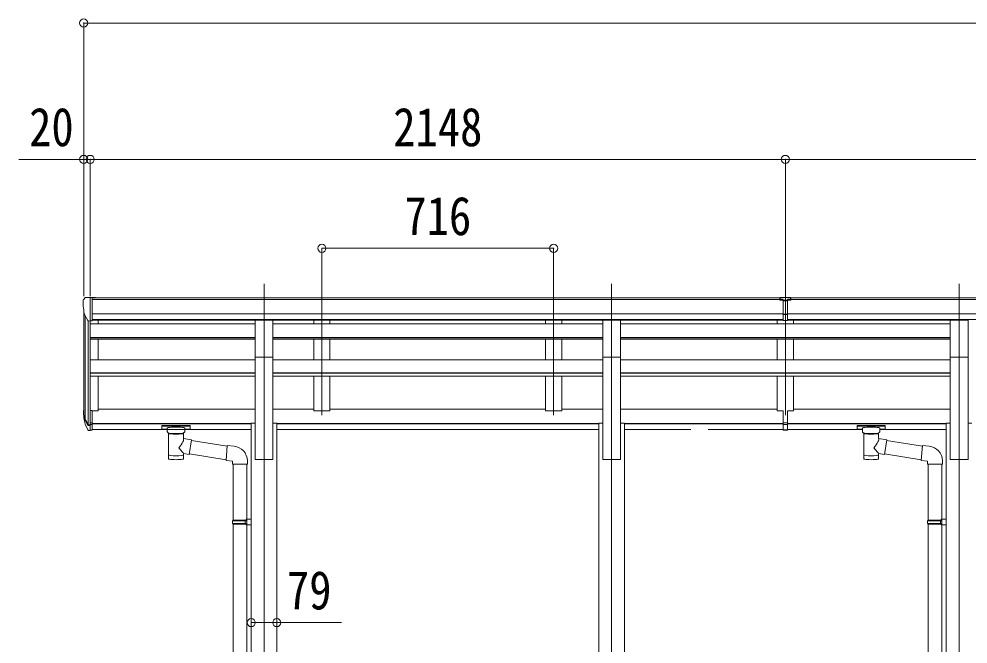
# Model space of a CAD drawing. Units: millimetres at full size. Extents: x -6988 to 7066, y -4877 to 4823.
# Drawn here: x -164 to 2769, y -778 to 1152 of the extents above; entities that cross this region are included whole.
import ezdxf
from ezdxf.enums import TextEntityAlignment as Align

# ---------------------------------------------------------------- set-up
doc = ezdxf.new("R2010")
doc.units = ezdxf.units.MM
doc.header["$LTSCALE"] = 25
doc.header["$PDMODE"] = 32
doc.header["$PDSIZE"] = 25
for name, color, linetype, lineweight in [('0-1_本体', 4, 'Continuous', 9), ('0-2_部品', 7, 'Continuous', 9), ('0-3_ELV2', 3, 'Continuous', 9), ('0-8_PARTS2', 2, 'Continuous', 9), ('0-A_寸法', 6, 'Continuous', 9)]:
    doc.layers.add(name, color=color, linetype=linetype, lineweight=lineweight)
doc.styles.add('ＭＳ ゴシック', font='')
doc.styles.get('ＭＳ ゴシック').set_extended_font_data('MS Gothic')

msp = doc.modelspace()

# ---------------------------------------------------------------- linework, layer by layer
at = {"layer": '0-1_本体'}
for p, q in [((2197.92, 290.21), (62.92, 290.21)), ((2197.92, 284.86), (62.92, 284.86)), ((2210.92, 290.21), (4345.92, 290.21)), ((2210.92, 284.86), (4345.92, 284.86)), ((36.42, -59.31), (36.42, 253.46)), ((40.7, 234.66), (40.7, -83.57)), ((2197.92, 241.33), (62.92, 241.33)), ((2210.92, 241.33), (4345.92, 241.33)), ((50.42, 219.3), (50.42, -101.58)), ((56.42, 218.83), (56.42, -57.14)), ((565.92, 210.03), (56.42, 210.03)), ((2197.92, 223.66), (62.92, 223.66)), ((565.92, 221.29), (62.92, 221.29)), ((81.42, 210.03), (81.42, 221.29)), ((1639.92, 221.29), (620.92, 221.29)), ((1639.92, 210.03), (620.92, 210.03)), ((747.42, 221.22), (747.42, 210.03)), ((797.42, 221.22), (797.42, 210.03)), ((1463.42, 221.22), (1463.42, 210.03)), ((1513.42, 221.22), (1513.42, 210.03)), ((1694.92, 221.29), (2197.92, 221.29)), ((1694.92, 210.03), (2204.42, 210.03)), ((2179.42, 210.03), (2179.42, 221.29)), ((2713.92, 210.03), (2204.42, 210.03)), ((2210.92, 223.66), (4345.92, 223.66)), ((2713.92, 221.29), (2210.92, 221.29)), ((2229.42, 210.03), (2229.42, 221.29)), ((565.92, 168.11), (56.42, 168.11)), ((565.92, 166.61), (56.42, 166.61)), ((565.92, 162.41), (56.42, 162.41)), ((81.42, 98.68), (81.42, 162.41)), ((1639.92, 168.11), (620.92, 168.11)), ((1639.92, 166.61), (620.92, 166.61)), ((1639.92, 162.41), (620.92, 162.41)), ((747.42, 162.41), (747.42, 98.68)), ((797.42, 162.41), (797.42, 98.68)), ((1463.42, 162.41), (1463.42, 98.68)), ((1513.42, 162.41), (1513.42, 98.68)), ((1694.92, 168.11), (2204.42, 168.11)), ((1694.92, 166.61), (2204.42, 166.61)), ((1694.92, 162.41), (2204.42, 162.41)), ((2179.42, 98.68), (2179.42, 162.41)), ((2713.92, 168.11), (2204.42, 168.11)), ((2713.92, 166.61), (2204.42, 166.61)), ((2713.92, 162.41), (2204.42, 162.41)), ((2229.42, 98.68), (2229.42, 162.41)), ((565.91, 98.68), (56.42, 98.68)), ((566.02, -208.56), (566.02, 108.24)), ((1639.91, 98.68), (620.91, 98.68)), ((621.02, 108.24), (621.02, -208.56)), ((1640.02, -208.56), (1640.02, 108.24)), ((1694.93, 98.68), (2204.42, 98.68)), ((1695.02, 108.24), (1695.02, -208.56)), ((2713.91, 98.68), (2204.42, 98.68)), ((2713.82, 108.24), (2713.82, -208.56)), ((2768.82, -208.56), (2768.82, 108.24)), ((565.92, 59.23), (56.42, 59.23)), ((1639.92, 59.23), (620.92, 59.23)), ((1694.92, 59.23), (2204.42, 59.23)), ((2713.92, 59.23), (2204.42, 59.23)), ((565.92, 57.76), (56.42, 57.76)), ((565.92, 48.5), (56.42, 48.5)), ((81.42, -57.97), (81.42, 48.5)), ((1639.92, 57.76), (620.92, 57.76)), ((1639.92, 48.5), (620.92, 48.5)), ((747.42, 48.5), (747.42, -57.99)), ((797.42, 48.5), (797.42, -57.99)), ((1463.42, 48.5), (1463.42, -57.99)), ((1513.42, 48.5), (1513.42, -57.99)), ((1694.92, 57.76), (2204.42, 57.76)), ((1694.92, 48.5), (2204.42, 48.5)), ((2179.42, -57.97), (2179.42, 48.5)), ((2713.92, 57.76), (2204.42, 57.76)), ((2713.92, 48.5), (2204.42, 48.5)), ((2229.42, -57.97), (2229.42, 48.5)), ((62.92, -57.97), (81.42, -57.97)), ((565.92, -53.17), (81.42, -53.17)), ((747.42, -53.17), (620.92, -53.17)), ((797.42, -57.99), (747.42, -57.99)), ((1463.42, -53.17), (797.42, -53.17)), ((1513.42, -57.99), (1463.42, -57.99)), ((1639.92, -53.17), (1513.42, -53.17)), ((2179.42, -53.17), (1694.92, -53.17)), ((2197.92, -57.97), (2179.42, -57.97)), ((2210.92, -57.97), (2229.42, -57.97)), ((2229.42, -53.17), (2713.92, -53.17)), ((554.02, -97.26), (62.92, -97.26)), ((554.02, -98.66), (62.92, -98.66)), ((554.02, -116.03), (62.92, -116.03)), ((554.02, -95.99), (554.02, -1783.44)), ((566.02, -95.99), (554.02, -95.99)), ((633.02, -95.99), (621.02, -95.99)), ((633.02, -95.99), (633.02, -1783.44)), ((1628.02, -97.26), (633.02, -97.26)), ((1628.02, -98.66), (633.02, -98.66)), ((1628.02, -116.03), (633.02, -116.03)), ((1628.02, -95.99), (1628.02, -1783.44)), ((1640.02, -95.99), (1628.02, -95.99)), ((1707.02, -95.99), (1695.02, -95.99)), ((1707.02, -95.99), (1707.02, -1783.44)), ((2197.92, -97.26), (1707.02, -97.26)), ((2197.92, -98.66), (1707.02, -98.66)), ((1912.42, -116.03), (1707.02, -116.03)), ((2197.92, -116.03), (1966.42, -116.03)), ((2210.92, -97.26), (2701.82, -97.26)), ((2210.92, -98.66), (2701.82, -98.66)), ((2210.92, -116.03), (2442.42, -116.03)), ((2496.42, -116.03), (2701.82, -116.03)), ((2701.82, -95.99), (2701.82, -1783.44)), ((2701.82, -95.99), (2713.82, -95.99)), ((2768.82, -95.99), (2780.82, -95.99)), ((621.02, -208.56), (566.02, -208.56)), ((1695.02, -208.56), (1640.02, -208.56)), ((2713.82, -208.56), (2768.82, -208.56))]:
    msp.add_line(p, q, dxfattribs=at)
at = {"layer": '0-2_部品'}
for p, q in [((34.42, 282.44), (34.42, 281.81)), ((41.33, 291.25), (37.26, 285.44)), ((44.42, 291.81), (42.09, 291.67)), ((44.42, 291.81), (62.92, 291.81)), ((56.42, 218.83), (56.42, 291.81)), ((62.92, 291.81), (72.92, 291.73)), ((62.92, 219.83), (62.92, 291.81)), ((72.92, 290.21), (72.92, 291.73)), ((48.79, 220.64), (39.52, 236.71)), ((56.42, 218.83), (51.21, 219.15)), ((62.92, 219.83), (56.42, 219.83)), ((621.02, 221.96), (566.02, 221.96)), ((566.02, 107.8), (566.02, 221.96)), ((621.02, 107.8), (621.02, 221.96)), ((1695.02, 221.96), (1640.02, 221.96)), ((1640.02, 107.8), (1640.02, 221.96)), ((1695.02, 107.8), (1695.02, 221.96)), ((2713.82, 221.96), (2768.82, 221.96)), ((2713.82, 107.8), (2713.82, 221.96)), ((2768.82, 107.8), (2768.82, 221.96)), ((621.02, 107.8), (566.02, 107.8)), ((1695.02, 107.8), (1640.02, 107.8)), ((2713.82, 107.8), (2768.82, 107.8)), ((56.42, -57.14), (56.42, -119.02)), ((62.92, -57.14), (56.42, -57.14)), ((62.92, -57.14), (62.92, -118.2)), ((38.81, -83.18), (48.98, -102.35)), ((49.99, -101.1), (40.23, -82.69)), ((41.4, -100.03), (48.98, -117.52)), ((56.42, -101.85), (51.28, -101.85)), ((56.42, -103.85), (51.57, -103.85)), ((62.92, -95.45), (56.42, -95.45)), ((62.92, -100.85), (56.42, -100.85)), ((278.13, -103.91), (278.13, -114.67)), ((278.13, -104.11), (278.13, -105.65)), ((280.13, -103.25), (363.13, -103.25)), ((280.13, -105.43), (363.13, -105.43)), ((280.13, -115.34), (294.63, -115.34)), ((294.63, -122.15), (294.63, -111.87)), ((348.63, -122.15), (348.63, -111.87)), ((348.63, -115.34), (363.13, -115.34)), ((365.13, -103.91), (365.13, -114.67)), ((2425.92, -103.91), (2425.92, -114.67)), ((2425.92, -104.11), (2425.92, -105.65)), ((2427.92, -103.25), (2510.92, -103.25)), ((2427.92, -105.43), (2510.92, -105.43)), ((2427.92, -115.34), (2442.42, -115.34)), ((2442.42, -122.15), (2442.42, -111.87)), ((2496.42, -122.15), (2496.42, -111.87)), ((2496.42, -115.34), (2510.92, -115.34)), ((2512.92, -103.91), (2512.92, -114.67)), ((56.42, -119.02), (51.57, -119.02)), ((62.92, -118.2), (56.42, -118.2)), ((298.73, -126.65), (298.71, -206.94)), ((344.53, -144.22), (344.53, -126.63)), ((369.75, -148.13), (344.53, -144.21)), ((2446.52, -126.65), (2446.5, -206.94)), ((2492.32, -144.22), (2492.32, -126.63)), ((2517.54, -148.13), (2492.32, -144.21)), ((369.75, -148.13), (362.73, -193.39)), ((479.98, -167.29), (369.44, -150.14)), ((500.94, -167.66), (480.11, -165.83)), ((2517.54, -148.13), (2510.52, -193.39)), ((2627.77, -167.29), (2517.23, -150.14)), ((2648.74, -167.66), (2627.9, -165.83)), ((344.54, -206.94), (344.53, -190.31)), ((344.53, -190.56), (362.73, -193.39)), ((476.31, -209.22), (363, -191.64)), ((2492.34, -206.94), (2492.32, -190.31)), ((2492.32, -190.56), (2510.52, -193.39)), ((2624.1, -209.22), (2510.79, -191.64)), ((496.02, -223.4), (542.02, -223.4)), ((498.02, -223.4), (498.02, -395.95)), ((540.02, -223.4), (540.02, -393.39)), ((542.02, -223.4), (542.02, -212.49)), ((2643.82, -223.4), (2689.82, -223.4)), ((2645.82, -223.4), (2645.82, -395.95)), ((2687.82, -223.4), (2687.82, -393.39)), ((2689.82, -223.4), (2689.82, -212.49)), ((496.02, -397.95), (497.02, -395.95)), ((496.02, -397.95), (540.02, -397.95)), ((496.02, -397.95), (496.02, -405.95)), ((496.02, -405.95), (540.02, -405.95)), ((496.02, -405.95), (497.02, -407.95)), ((497.02, -395.95), (540.02, -395.95)), ((497.02, -407.95), (540.02, -407.95)), ((498.02, -407.95), (498.02, -1145.14)), ((535.54, -397.95), (535.12, -395.95)), ((538.02, -393.45), (554.02, -392.98)), ((538.02, -395.45), (538.02, -393.45)), ((538.02, -395.45), (540.02, -395.45)), ((538.02, -410.45), (538.02, -408.45)), ((538.02, -410.45), (554.02, -410.92)), ((540.02, -410.51), (540.02, -1142.58)), ((554.02, -392.98), (554.02, -410.92)), ((2643.82, -397.95), (2644.82, -395.95)), ((2643.82, -397.95), (2687.82, -397.95)), ((2643.82, -397.95), (2643.82, -405.95)), ((2643.82, -405.95), (2687.82, -405.95)), ((2643.82, -405.95), (2644.82, -407.95)), ((2644.82, -395.95), (2687.82, -395.95)), ((2644.82, -407.95), (2687.82, -407.95)), ((2645.82, -407.95), (2645.82, -1145.14)), ((2683.34, -397.95), (2682.91, -395.95)), ((2685.82, -393.45), (2701.82, -392.98)), ((2685.82, -395.45), (2685.82, -393.45)), ((2685.82, -395.45), (2687.82, -395.45)), ((2685.82, -410.45), (2685.82, -408.45)), ((2685.82, -410.45), (2701.82, -410.92)), ((2687.82, -410.51), (2687.82, -1142.58)), ((2701.82, -392.98), (2701.82, -410.92))]:
    msp.add_line(p, q, dxfattribs=at)
for points in [[(278.13, -103.91), (278.16, -103.72), (278.25, -103.58), (278.34, -103.49), (278.45, -103.43), (278.57, -103.38), (278.86, -103.32), (279.35, -103.27), (279.89, -103.25), (280.13, -103.25)], [(278.13, -114.67), (278.16, -114.87), (278.25, -115.01), (278.34, -115.1), (278.45, -115.16), (278.57, -115.21), (278.86, -115.27), (279.35, -115.32), (279.89, -115.34), (280.13, -115.34)], [(363.13, -103.25), (363.48, -103.25), (364.01, -103.28), (364.46, -103.33), (364.76, -103.41), (364.93, -103.51), (365.05, -103.65), (365.12, -103.83), (365.13, -103.91)], [(363.13, -115.34), (363.48, -115.33), (364.01, -115.31), (364.46, -115.26), (364.76, -115.18), (364.93, -115.08), (365.05, -114.94), (365.12, -114.76), (365.13, -114.67)], [(2425.92, -103.91), (2425.96, -103.72), (2426.04, -103.58), (2426.14, -103.49), (2426.24, -103.43), (2426.36, -103.38), (2426.65, -103.32), (2427.14, -103.27), (2427.68, -103.25), (2427.92, -103.25)], [(2425.92, -114.67), (2425.96, -114.87), (2426.04, -115.01), (2426.14, -115.1), (2426.24, -115.16), (2426.36, -115.21), (2426.65, -115.27), (2427.14, -115.32), (2427.68, -115.34), (2427.92, -115.34)], [(2510.92, -103.25), (2511.27, -103.25), (2511.8, -103.28), (2512.25, -103.33), (2512.55, -103.41), (2512.72, -103.51), (2512.84, -103.65), (2512.91, -103.83), (2512.92, -103.91)], [(2510.92, -115.34), (2511.27, -115.33), (2511.8, -115.31), (2512.25, -115.26), (2512.55, -115.18), (2512.72, -115.08), (2512.84, -114.94), (2512.91, -114.76), (2512.92, -114.67)], [(294.67, -122.09), (294.64, -122.45), (294.89, -123.4), (295.41, -124.29), (296.21, -125.12), (297.32, -125.92), (298.73, -126.65)], [(344.53, -126.63), (344.76, -126.54), (346.11, -125.81), (347.23, -124.96), (347.98, -124.09), (348.45, -123.19), (348.62, -122.31)], [(2442.46, -122.09), (2442.43, -122.45), (2442.68, -123.4), (2443.2, -124.29), (2444, -125.12), (2445.12, -125.92), (2446.52, -126.65)], [(2492.32, -126.63), (2492.55, -126.54), (2493.91, -125.81), (2495.02, -124.96), (2495.78, -124.09), (2496.24, -123.19), (2496.41, -122.31)], [(480.11, -165.83), (476.1, -211.66), (496.02, -213.4), (496.02, -223.4)], [(2627.9, -165.83), (2623.89, -211.66), (2643.82, -213.4), (2643.82, -223.4)], [(535.54, -397.95), (535.54, -405.95), (535.12, -407.95)], [(538.02, -408.45), (540.02, -408.45), (540.02, -395.45)], [(2683.34, -397.95), (2683.34, -405.95), (2682.91, -407.95)], [(2685.82, -408.45), (2687.82, -408.45), (2687.82, -395.45)]]:
    msp.add_lwpolyline(points, dxfattribs=at)
for centre, radius, start, end in [((37.42, 282.44), 3, 93, 180), ((236.42, 281.81), 202, 180, 192.90261), ((42.15, 290.67), 1, 93.5, 145), ((51.39, 222.14), 3, 210, 266.5), ((125.08, -61.01), 89.07, 174.49576, 194.41188), ((124.37, -56.73), 88.05, 177.22392, 197.21071), ((169.64, -63.96), 133.22, 183.27987, 195.71302), ((51.57, -100.85), 3, 210, 270), ((51.28, -100.35), 1.5, 210, 270), ((51.57, -116.02), 3, 210, 270), ((497.02, -212.49), 45, 0, 85), ((2644.82, -212.49), 45, 0, 85)]:
    msp.add_arc(centre, radius, start, end, dxfattribs=at)
for centre, major_axis, ratio, start_param, end_param in [((280.13, -105.65), (2, 0), 0.109601, 1.5707963, 3.1415927), ((321.63, -111.87), (27, 0), 0.122176, 6.2831853, 9.424778), ((363.13, -105.65), (2, 0), 0.109601, 0, 1.5707963), ((2427.92, -105.65), (2, 0), 0.109601, 1.5707963, 3.1415927), ((2469.42, -111.87), (27, 0), 0.122176, 6.2831853, 9.424778), ((2510.92, -105.65), (2, 0), 0.109601, 0, 1.5707963), ((321.64, -127.1), (-22.91, 0.42), 0.072511, 0.0008029, 1.5715993), ((321.64, -128.72), (-22.91, 0.42), 0.072511, 0.0008029, 1.5715993), ((321.61, -127.1), (22.92, 0.42), 0.07247, 4.71158, 6.2823764), ((321.61, -128.72), (22.92, 0.42), 0.07247, 4.71158, 6.2823764), ((321.63, -170.76), (-22.81, -26.62), 0.234429, 1.6855472, 3.1268519), ((332.63, -122.15), (16, 0), 0.361356, 6.2636979, 6.2831853), ((2469.43, -127.1), (-22.91, 0.42), 0.072511, 0.0008029, 1.5715993), ((2469.43, -128.72), (-22.91, 0.42), 0.072511, 0.0008029, 1.5715993), ((2469.41, -127.1), (22.92, 0.42), 0.07247, 4.71158, 6.2823764), ((2469.41, -128.72), (22.92, 0.42), 0.07247, 4.71158, 6.2823764), ((2469.42, -170.76), (-22.81, -26.62), 0.234429, 1.6855472, 3.1268519), ((2480.42, -122.15), (16, 0), 0.361356, 6.2636979, 6.2831853), ((324.18, -168.12), (20.32, -22.25), 0.045535, 0.0389954, 1.3075346), ((2471.97, -168.12), (20.32, -22.25), 0.045535, 0.0389954, 1.3075346), ((321.63, -194.5), (22.91, 0), 0.122865, 3.1415927, 6.2831853), ((2469.42, -194.5), (22.91, 0), 0.122865, 3.1415927, 6.2831853), ((321.63, -206.94), (22.92, 0), 0.101955, 3.1415499, 6.2833984), ((2469.42, -206.94), (22.92, 0), 0.101955, 3.1415499, 6.2833984)]:
    msp.add_ellipse(centre, major_axis=major_axis, ratio=ratio, start_param=start_param, end_param=end_param, dxfattribs=at)
at = {"layer": '0-3_ELV2'}
for p, q in [((2187.82, 283.77), (2187.82, 291.61)), ((2187.82, 283.77), (2197.82, 283.77)), ((2204.32, 282.95), (2197.82, 283.35)), ((2197.82, 281.77), (2210.82, 281.77)), ((2198.02, 220.14), (2198.02, 285.42)), ((2198.02, 283.29), (2204.52, 282.98)), ((2211.02, 281.77), (2198.02, 281.77)), ((2210.82, 283.29), (2204.32, 282.98)), ((2204.52, 282.95), (2211.02, 283.35)), ((2210.82, 220.14), (2210.82, 285.42)), ((2221.02, 283.77), (2211.02, 283.77)), ((2221.02, 283.77), (2221.02, 291.61)), ((2197.82, 240.25), (2204.32, 240.09)), ((2204.52, 240.09), (2198.02, 240.25)), ((2204.32, 240.09), (2210.82, 240.25)), ((2211.02, 240.25), (2204.52, 240.09)), ((2197.82, 221.21), (2204.32, 220.81)), ((2204.52, 220.81), (2198.02, 221.21)), ((2204.32, 220.81), (2210.82, 221.21)), ((2211.02, 221.21), (2204.52, 220.81)), ((2197.82, -95.46), (2197.82, -57.97)), ((2198.02, -95.46), (2198.02, -57.97)), ((2210.82, -95.46), (2210.82, -57.97)), ((2211.02, -95.46), (2211.02, -57.97)), ((2197.82, -95.46), (2210.82, -95.46)), ((2197.82, -117.7), (2197.82, -95.46)), ((2197.82, -100.86), (2210.82, -100.86)), ((2197.82, -116.64), (2204.32, -117.03)), ((2211.02, -95.46), (2198.02, -95.46)), ((2198.02, -117.7), (2198.02, -95.46)), ((2211.02, -100.86), (2198.02, -100.86)), ((2204.52, -117.03), (2198.02, -116.64)), ((2204.32, -117.03), (2210.82, -116.64)), ((2211.02, -116.64), (2204.52, -117.03)), ((2210.82, -117.7), (2210.82, -95.46)), ((2211.02, -117.7), (2211.02, -95.46))]:
    msp.add_line(p, q, dxfattribs=at)
for points in [[(2187.82, 291.61), (2205.82, 291.77), (2220.82, 291.64)], [(2221.02, 291.61), (2203.02, 291.77), (2188.02, 291.64)], [(2198.02, 283.82), (2188.02, 283.9), (2188.02, 291.64)], [(2210.82, 220.14), (2204.32, 219.75), (2197.82, 220.14), (2197.82, 285.48)], [(2198.02, 220.14), (2204.52, 219.75), (2211.02, 220.14), (2211.02, 285.48)], [(2210.82, 283.82), (2220.82, 283.9), (2220.82, 291.64)], [(2210.82, 239.15), (2207.56, 239.07), (2204.32, 238.99), (2201.07, 239.07), (2197.82, 239.15)], [(2198.02, 239.15), (2201.28, 239.07), (2204.52, 238.99), (2207.76, 239.07), (2211.02, 239.15)], [(2210.82, -117.7), (2204.32, -118.1), (2197.82, -117.7)], [(2198.02, -117.7), (2204.52, -118.1), (2211.02, -117.7)]]:
    msp.add_lwpolyline(points, dxfattribs=at)
for centre, major_axis, start_param, end_param in [((2228.89, 281.46), (24.57, -1.51), 3.1422238, 3.1491027), ((2179.95, 281.46), (-24.57, -1.51), 3.1340826, 3.1409615)]:
    msp.add_ellipse(centre, major_axis=major_axis, ratio=0.121868, start_param=start_param, end_param=end_param, dxfattribs=at)
at = {"layer": '0-8_PARTS2'}
for p, q in [((593.52, 333.72), (593.52, -2629.73)), ((772.42, 335.14), (772.42, -71.65)), ((1488.42, 335.14), (1488.42, -71.65)), ((1667.52, 333.72), (1667.52, -2629.73)), ((2204.42, 335.14), (2204.42, -71.65)), ((2741.32, 333.72), (2741.32, -2629.73))]:
    msp.add_line(p, q, dxfattribs=at)
at = {"layer": '0-A_寸法'}
for p, q in [((36.42, 1139.06), (36.42, 718.01)), ((36.42, 1139.06), (4372.42, 1139.06)), ((36.42, 718.01), (-163.58, 718.01)), ((36.42, 718.01), (36.42, 295.39)), ((56.42, 718.01), (36.42, 718.01)), ((56.42, 718.01), (56.42, 295.39)), ((2204.42, 718.01), (56.42, 718.01)), ((2204.42, 718.01), (2204.42, 295.39)), ((2204.42, 718.01), (2204.42, 295.39)), ((2204.42, 718.01), (4352.42, 718.01)), ((772.42, 443.39), (772.42, 295.39)), ((1488.42, 443.39), (772.42, 443.39)), ((1488.42, 443.39), (1488.42, 295.39)), ((554.02, -712.39), (633.02, -712.39)), ((633.02, -712.39), (833.02, -712.39))]:
    msp.add_line(p, q, dxfattribs=at)
for p in [(36.42, 1139.06), (36.42, 718.01), (56.42, 718.01), (2204.42, 718.01), (2204.42, 718.01), (772.42, 443.39), (1488.42, 443.39), (554.02, -712.39), (633.02, -712.39)]:
    msp.add_point(p, dxfattribs=at)

# ---------------------------------------------------------------- texts
at = {"layer": '0-A_寸法', "color": 7, "style": 'ＭＳ ゴシック', "width": 0.85}
for s, p in [('20', (-132.33, 723.01)), ('2148', (992.92, 723.01)), ('716', (1027.29, 448.39)), ('79', (664.27, -707.39))]:
    msp.add_text(s, height=119.1, dxfattribs=at).set_placement(p, align=Align.BOTTOM_LEFT)

doc.saveas('drawing.dxf')
